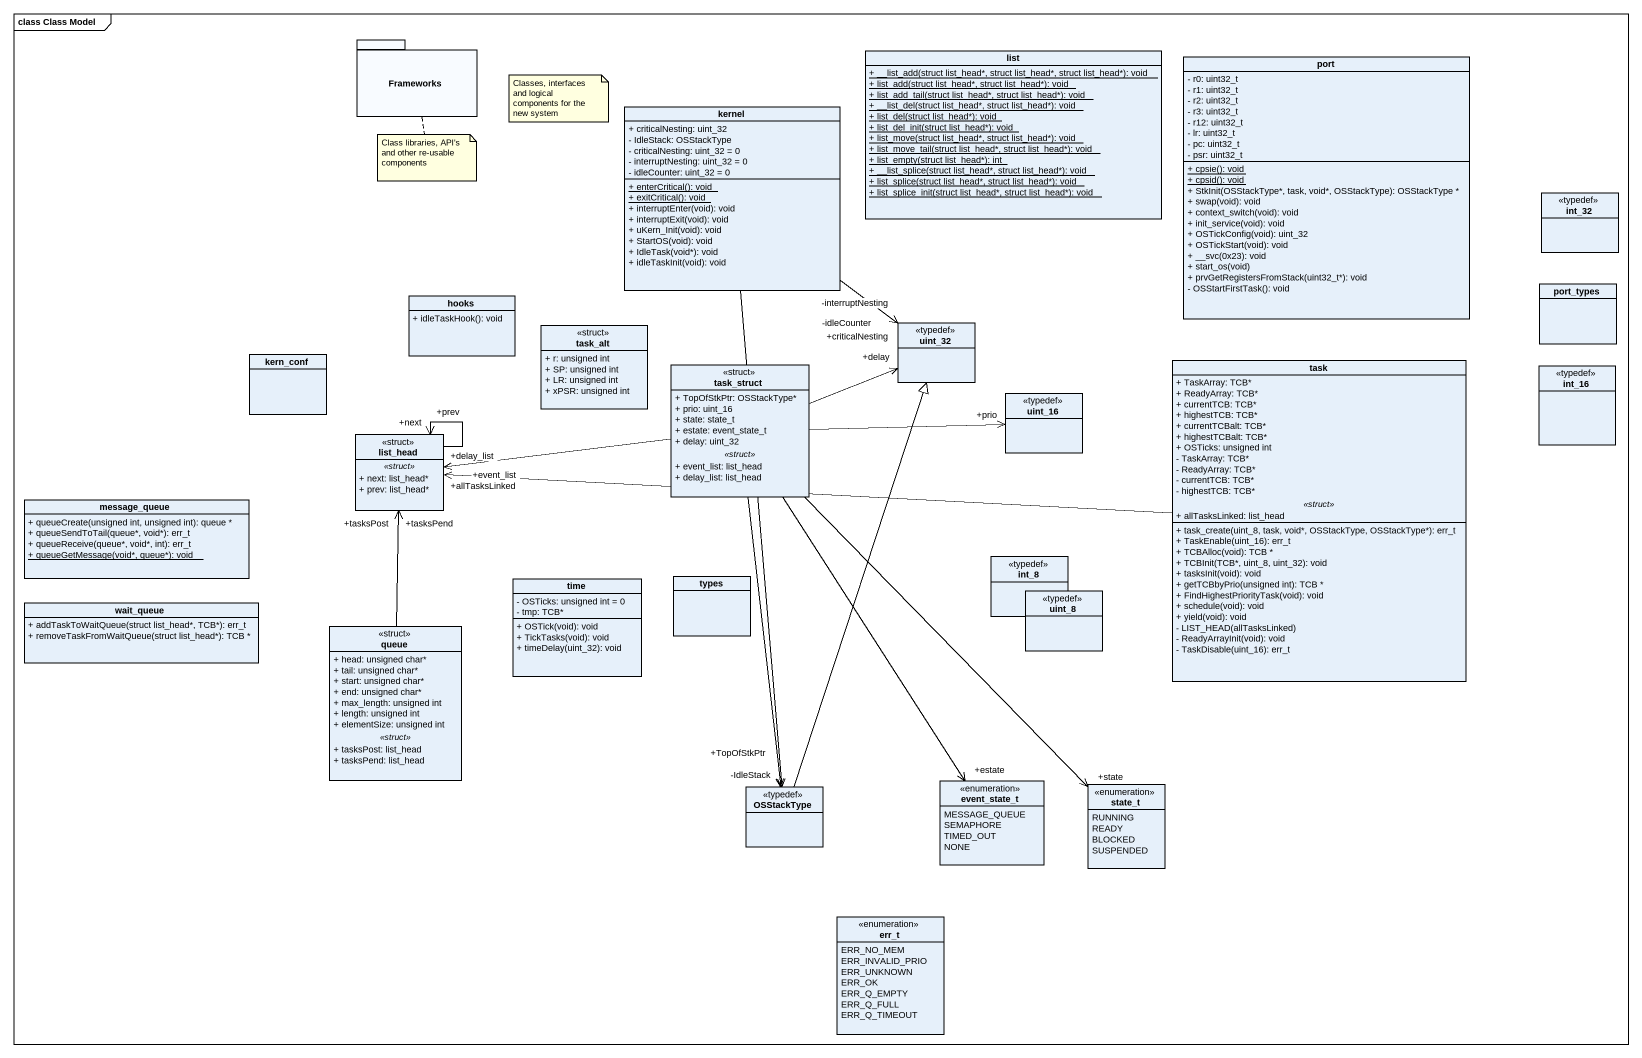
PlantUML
@startuml
mainframe class Class Model
hide circle
hide empty members
skinparam classAttributeIconSize 0
package Frameworks {
}
class list {
  {static} + __list_add(struct list_head*, struct list_head*, struct list_head*): void
  {static} + list_add(struct list_head*, struct list_head*): void
  {static} + list_add_tail(struct list_head*, struct list_head*): void
  {static} + __list_del(struct list_head*, struct list_head*): void
  {static} + list_del(struct list_head*): void
  {static} + list_del_init(struct list_head*): void
  {static} + list_move(struct list_head*, struct list_head*): void
  {static} + list_move_tail(struct list_head*, struct list_head*): void
  {static} + list_empty(struct list_head*): int
  {static} + __list_splice(struct list_head*, struct list_head*): void
  {static} + list_splice(struct list_head*, struct list_head*): void
  {static} + list_splice_init(struct list_head*, struct list_head*): void
}
class "port" as port_ {
  - r0: uint32_t
  - r1: uint32_t
  - r2: uint32_t
  - r3: uint32_t
  - r12: uint32_t
  - lr: uint32_t
  - pc: uint32_t
  - psr: uint32_t
  {static} + cpsie(): void
  {static} + cpsid(): void
  + StkInit(OSStackType*, task, void*, OSStackType): OSStackType *
  + swap(void): void
  + context_switch(void): void
  + init_service(void): void
  + OSTickConfig(void): uint_32
  + OSTickStart(void): void
  + __svc(0x23): void
  + start_os(void)
  + prvGetRegistersFromStack(uint32_t*): void
  - OSStartFirstTask(): void
}
class kernel {
  + criticalNesting: uint_32
  - IdleStack: OSStackType
  - criticalNesting: uint_32 = 0
  - interruptNesting: uint_32 = 0
  - idleCounter: uint_32 = 0
  {static} + enterCritical(): void
  {static} + exitCritical(): void
  + interruptEnter(void): void
  + interruptExit(void): void
  + uKern_Init(void): void
  + StartOS(void): void
  + IdleTask(void*): void
  + idleTaskInit(void): void
}
class int_32 <<typedef>>
class port_types
class hooks {
  + idleTaskHook(): void
}
class task_alt <<struct>> {
  + r: unsigned int
  + SP: unsigned int
  + LR: unsigned int
  + xPSR: unsigned int
}
class uint_32 <<typedef>>
class kern_conf
class task_struct <<struct>> {
  + TopOfStkPtr: OSStackType*
  + prio: uint_16
  + state: state_t
  + estate: event_state_t
  + delay: uint_32
  .. <<struct>> ..
  + event_list: list_head
  + delay_list: list_head
}
class task {
  + TaskArray: TCB*
  + ReadyArray: TCB*
  + currentTCB: TCB*
  + highestTCB: TCB*
  + currentTCBalt: TCB*
  + highestTCBalt: TCB*
  + OSTicks: unsigned int
  - TaskArray: TCB*
  - ReadyArray: TCB*
  - currentTCB: TCB*
  - highestTCB: TCB*
  .. <<struct>> ..
  + allTasksLinked: list_head
  --
  + task_create(uint_8, task, void*, OSStackType, OSStackType*): err_t
  + TaskEnable(uint_16): err_t
  + TCBAlloc(void): TCB *
  + TCBInit(TCB*, uint_8, uint_32): void
  + tasksInit(void): void
  + getTCBbyPrio(unsigned int): TCB *
  + FindHighestPriorityTask(void): void
  + schedule(void): void
  + yield(void): void
  - LIST_HEAD(allTasksLinked)
  - ReadyArrayInit(void): void
  - TaskDisable(uint_16): err_t
}
class int_16 <<typedef>>
class uint_16 <<typedef>>
class list_head <<struct>> {
  .. <<struct>> ..
  + next: list_head*
  + prev: list_head*
}
class message_queue {
  + queueCreate(unsigned int, unsigned int): queue *
  + queueSendToTail(queue*, void*): err_t
  + queueReceive(queue*, void*, int): err_t
  {static} + queueGetMessage(void*, queue*): void
}
class int_8 <<typedef>>
class time {
  - OSTicks: unsigned int = 0
  - tmp: TCB*
  + OSTick(void): void
  + TickTasks(void): void
  + timeDelay(uint_32): void
}
class types
class uint_8 <<typedef>>
class wait_queue {
  + addTaskToWaitQueue(struct list_head*, TCB*): err_t
  + removeTaskFromWaitQueue(struct list_head*): TCB *
}
class "queue" as queue_ <<struct>> {
  + head: unsigned char*
  + tail: unsigned char*
  + start: unsigned char*
  + end: unsigned char*
  + max_length: unsigned int
  + length: unsigned int
  + elementSize: unsigned int
  .. <<struct>> ..
  + tasksPost: list_head
  + tasksPend: list_head
}
class OSStackType <<typedef>>
enum event_state_t {
  MESSAGE_QUEUE
  SEMAPHORE
  TIMED_OUT
  NONE
}
enum state_t {
  RUNNING
  READY
  BLOCKED
  SUSPENDED
}
enum err_t {
  ERR_NO_MEM
  ERR_INVALID_PRIO
  ERR_UNKNOWN
  ERR_OK
  ERR_Q_EMPTY
  ERR_Q_FULL
  ERR_Q_TIMEOUT
}
kernel --> "+criticalNesting" uint_32
kernel --> "-idleCounter" uint_32
kernel --> "-interruptNesting" uint_32
kernel --> "-IdleStack" OSStackType
task_struct -right-> "+delay" uint_32
task_struct -right-> "+prio" uint_16
task_struct -left-> "+delay_list" list_head
task_struct -left-> "+event_list" list_head
task_struct --> "+TopOfStkPtr" OSStackType
task_struct --> "+estate" event_state_t
task_struct --> "+state" state_t
task -left-> "+allTasksLinked" list_head
list_head --> "+next" list_head
list_head --> "+prev" list_head
queue_ -up-> "+tasksPend" list_head
queue_ -up-> "+tasksPost" list_head
OSStackType -up-|> uint_32
note as N1
  Classes, interfaces and logical components for the new system
end note
note bottom of Frameworks : Class libraries, API's and other re-usable components
@enduml
